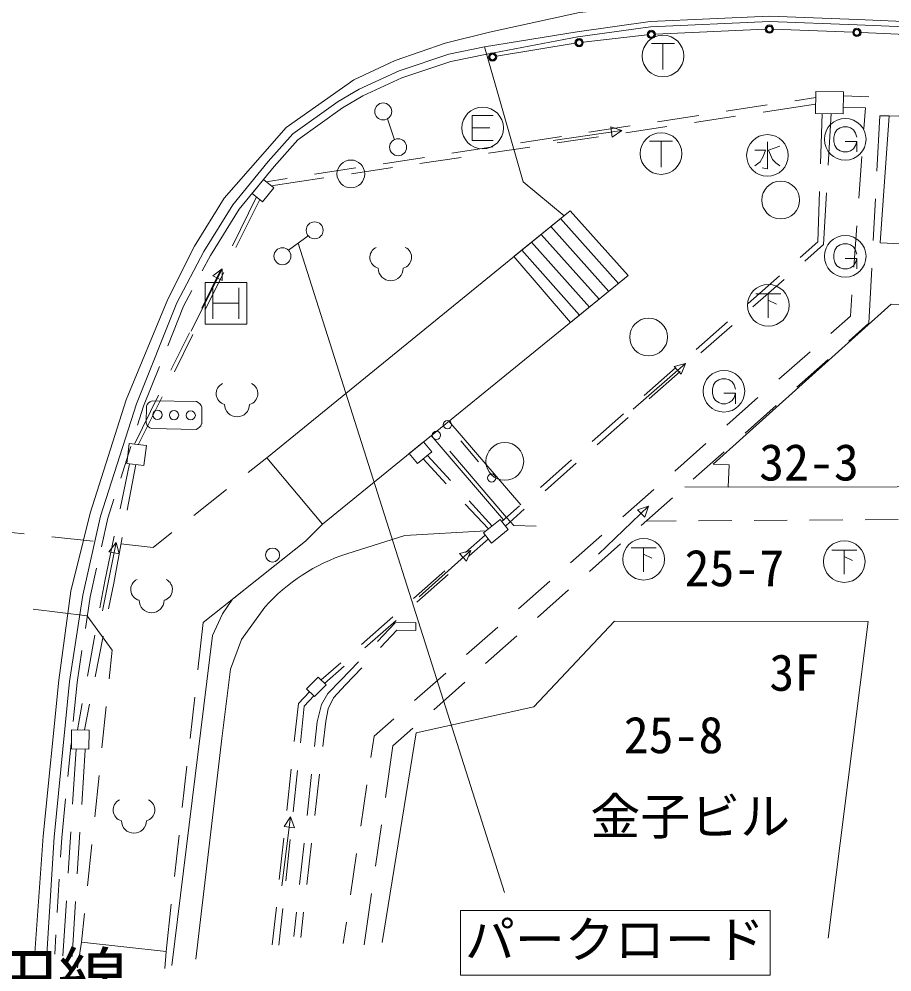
# Model space of a CAD drawing. Units: millimetres, scale not verified. Extents: x 40000 to 680000, y 20000 to 380000.
# Drawn here: x 420206 to 451657, y 229047 to 263384 of the extents above; entities that cross this region are included whole.
import ezdxf
from ezdxf.enums import TextEntityAlignment as Align

# ---------------------------------------------------------------- set-up
doc = ezdxf.new("R2010")
doc.units = ezdxf.units.MM
doc.header["$LTSCALE"] = 1000
for name, color, linetype, lineweight in [('M-BGD', 7, 'Continuous', 13), ('M-BGD-EXST', 7, 'Continuous', 13), ('M-BMK-OTRS', 5, 'Continuous', 13), ('M-STR-HTXT', 7, 'Continuous', 13), ('M-STR-STR1', 1, 'Continuous', 13), ('M-STR-STRC', 7, 'Continuous', 13)]:
    doc.layers.add(name, color=color, linetype=linetype, lineweight=lineweight)
doc.layers.add('M-BMK-HTXT', color=7, linetype='Continuous')
doc.styles.add('ＭＳ ゴシック', font='')
doc.styles.get('ＭＳ ゴシック').set_extended_font_data('MS Gothic')

msp = doc.modelspace()

# ---------------------------------------------------------------- linework, layer by layer
at = {"layer": 'M-BGD'}
for p, q in [((440536, 262551), (442838, 262812)), ((443137, 262836), (447094, 263014)), ((447393, 263015), (450244, 262908)), ((450544, 262896), (457490, 262602)), ((437415, 262042), (440239, 262509)), ((435766, 261857), (437056, 262123)), ((434003, 261266), (435766, 261857)), ((432592, 260611), (434003, 261266)), ((449908, 260619), (450820, 260583)), ((431857, 260179), (432592, 260611)), ((445683, 260061), (447166, 260288)), ((448907, 260314), (447013, 260031)), ((448155, 260439), (448910, 260555)), ((430248, 259037), (431857, 260179)), ((449140, 259979), (449080, 258167)), ((449465, 259975), (449358, 258116)), ((450699, 260188), (449902, 260194)), ((450644, 259427), (450699, 260188)), ((433730, 259037), (433482, 259792)), ((443212, 259682), (444695, 259909)), ((446024, 259882), (444541, 259660)), ((451114, 257905), (451219, 259895)), ((451219, 259895), (451554, 259899)), ((439450, 259013), (441925, 259363)), ((440741, 259304), (442224, 259531)), ((441528, 259497), (441925, 259363)), ((441580, 259125), (441528, 259497)), ((441925, 259363), (441580, 259125)), ((443552, 259512), (442068, 259289)), ((429394, 258074), (430248, 259037)), ((438270, 258926), (439752, 259153)), ((441079, 259141), (439596, 258919)), ((435799, 258548), (437281, 258775)), ((438607, 258770), (437123, 258548)), ((433327, 258169), (434810, 258396)), ((436135, 258400), (434651, 258177)), ((450466, 256933), (450573, 258429)), ((428137, 256532), (429394, 258074)), ((430856, 257791), (432339, 258018)), ((433662, 258029), (432179, 257806)), ((429113, 257524), (429868, 257640)), ((431190, 257658), (429296, 257374)), ((428767, 256975), (427894, 255208)), ((428880, 256882), (428023, 255152)), ((449047, 257167), (448987, 255355)), ((449300, 257117), (449192, 255258)), ((450983, 255409), (451062, 256907)), ((427104, 254867), (428137, 256532)), ((450288, 254439), (450395, 255935)), ((429909, 255054), (430621, 255577)), ((448987, 255355), (448349, 254791)), ((449192, 255258), (448521, 254665)), ((426807, 254306), (427104, 254867)), ((426413, 252138), (427520, 254379)), ((427451, 254312), (426786, 252967)), ((427579, 254256), (426913, 252912)), ((427186, 254126), (427520, 254379)), ((427522, 253960), (427186, 254126)), ((427520, 254379), (427522, 253960)), ((447601, 254128), (446477, 253134)), ((450826, 252421), (450931, 254410)), ((426910, 252392), (426910, 253892)), ((426910, 253892), (428410, 253892)), ((428410, 253892), (428410, 252392)), ((447772, 254002), (446649, 253008)), ((426134, 253038), (426432, 253599)), ((427192, 253704), (427192, 252579)), ((428129, 253704), (428129, 252579)), ((450162, 252680), (450216, 253442)), ((427192, 253142), (428129, 253142)), ((425562, 251605), (426134, 253038)), ((428410, 252392), (426910, 252392)), ((445728, 252471), (444605, 251477)), ((449455, 252057), (450162, 252680)), ((450102, 251778), (450826, 252421)), ((426343, 252071), (425679, 250726)), ((445900, 252345), (444776, 251351)), ((426469, 252016), (425803, 250672)), ((447580, 250403), (448705, 251396)), ((448233, 250118), (449354, 251114)), ((424693, 249430), (425265, 250862)), ((442334, 249330), (444217, 250974)), ((443856, 250814), (442733, 249820)), ((444028, 250688), (442904, 249694)), ((443811, 250869), (444217, 250974)), ((444058, 250586), (443811, 250869)), ((444217, 250974), (444058, 250586)), ((425236, 249829), (424363, 248063)), ((425360, 249776), (424503, 248046)), ((445706, 248750), (446830, 249742)), ((424475, 248746), (424693, 249430)), ((424796, 249429), (424786, 248829)), ((424999, 249625), (426599, 249599)), ((426786, 248796), (426796, 249396)), ((446363, 248458), (447485, 249454)), ((441984, 249158), (440861, 248164)), ((442155, 249031), (441032, 248037)), ((426583, 248599), (424983, 248625)), ((438283, 245882), (435695, 248892)), ((435055, 248372), (437662, 245333)), ((423869, 246840), (424233, 247984)), ((436755, 247423), (436119, 248189)), ((443831, 247096), (444956, 248088)), ((434924, 247662), (435749, 246758)), ((435732, 247814), (437767, 245426)), ((444494, 246798), (445616, 247794)), ((424186, 247355), (423844, 245729)), ((424411, 247328), (424107, 245685)), ((434763, 247531), (435601, 246638)), ((440112, 247501), (438989, 246507)), ((440283, 247375), (439160, 246381)), ((441956, 245442), (443081, 246434)), ((445752, 246513), (444195, 246532)), ((423409, 245394), (423627, 246078)), ((436285, 245908), (437122, 245015)), ((436423, 246019), (437248, 245116)), ((442625, 245138), (443746, 246134)), ((438240, 245844), (437602, 245280)), ((438411, 245718), (437740, 245124)), ((441084, 244097), (442890, 245826)), ((442489, 245702), (442890, 245826)), ((442749, 245432), (442489, 245702)), ((442890, 245826), (442749, 245432)), ((423178, 244371), (423409, 245394)), ((437767, 245426), (438034, 245137)), ((442802, 245295), (443887, 245301)), ((444687, 245306), (445887, 245312)), ((446687, 245317), (447887, 245324)), ((448687, 245328), (449887, 245335)), ((450687, 245339), (451887, 245346)), ((438034, 245137), (438834, 245112)), ((423215, 242064), (423703, 244516)), ((423638, 244750), (423296, 243124)), ((423446, 244184), (423703, 244516)), ((423925, 244702), (423622, 243060)), ((423703, 244516), (423813, 244111)), ((436297, 244160), (437002, 244782)), ((436414, 244031), (437118, 244651)), ((440081, 243788), (441206, 244781)), ((423813, 244111), (423446, 244184)), ((434627, 242561), (436482, 244237)), ((436079, 244125), (436482, 244237)), ((436482, 244237), (436330, 243846)), ((440756, 243478), (441877, 244474)), ((436330, 243846), (436079, 244125)), ((422770, 242569), (423001, 243591)), ((434422, 242506), (435547, 243498)), ((423296, 243124), (423120, 242168)), ((434540, 242377), (435665, 243369)), ((438206, 242135), (439331, 243127)), ((423622, 243060), (423435, 242129)), ((438886, 241818), (440008, 242814)), ((422595, 241420), (422770, 242569)), ((432548, 240852), (433672, 241844)), ((432665, 240723), (433790, 241715)), ((433123, 240952), (433756, 241622)), ((433756, 241622), (434503, 241635)), ((434507, 241355), (434503, 241635)), ((436331, 240481), (437456, 241473)), ((422938, 241185), (422667, 239710)), ((423238, 241149), (422943, 239678)), ((433234, 240741), (433812, 241363)), ((433812, 241363), (434507, 241355)), ((437017, 240157), (438139, 241154)), ((422299, 239480), (422474, 240629)), ((431092, 239568), (431798, 240190)), ((431212, 239441), (431915, 240061)), ((431805, 239555), (432437, 240225)), ((431974, 239387), (432553, 240009)), ((434456, 238827), (435581, 239819)), ((422159, 238074), (422299, 239480)), ((431337, 239075), (431805, 239555)), ((431537, 238920), (431974, 239387)), ((435148, 238497), (436269, 239493)), ((430272, 238719), (430673, 239146)), ((430485, 238619), (430824, 238996)), ((431101, 238681), (431337, 239075)), ((422485, 238726), (422309, 237770)), ((422746, 238698), (422560, 237767)), ((430123, 237352), (430272, 238719)), ((430953, 238057), (431101, 238681)), ((431349, 238530), (431537, 238920)), ((430344, 237298), (430485, 238619)), ((431255, 238084), (431349, 238530)), ((430856, 237170), (430953, 238057)), ((431149, 237166), (431255, 238084)), ((433000, 237542), (433706, 238166)), ((433676, 237190), (434400, 237833)), ((421962, 236084), (422080, 237278)), ((432885, 236775), (433000, 237542)), ((422259, 237079), (422133, 235098)), ((422590, 237056), (422464, 235076)), ((422592, 237074), (422590, 237056)), ((433409, 235338), (433676, 237190)), ((429854, 234867), (430016, 236358)), ((430079, 234812), (430238, 236303)), ((430583, 234685), (430747, 236176)), ((430862, 234683), (431034, 236173)), ((432516, 234303), (432738, 235786)), ((421743, 233882), (421883, 235288)), ((429678, 232150), (429990, 234631)), ((429757, 234282), (429990, 234631)), ((429990, 234631), (430129, 234235)), ((430129, 234235), (429757, 234282)), ((433052, 232863), (433266, 234348)), ((421702, 233185), (421743, 233882)), ((422069, 234100), (421974, 232603)), ((422401, 234078), (422305, 232581)), ((429584, 232381), (429746, 233873)), ((429813, 232326), (429972, 233818)), ((430310, 232200), (430474, 233691)), ((430574, 232199), (430747, 233689)), ((432147, 231830), (432369, 233314)), ((421583, 231189), (421654, 232387)), ((432642, 230021), (432909, 231874)), ((421910, 231605), (421784, 229623)), ((422242, 231583), (422115, 229602)), ((429328, 230020), (429477, 231387)), ((429565, 230011), (429707, 231332)), ((430103, 230319), (430201, 231206)), ((430353, 230288), (430459, 231206)), ((431885, 230074), (432000, 230841)), ((421493, 229693), (421535, 230390))]:
    msp.add_line(p, q, dxfattribs=at)
for points in [[(436981, 262387), (440313, 262922), (442944, 263291), (447242, 263485), (450413, 263365), (457037, 263078), (463780, 262811), (475048, 262395), (478794, 262236)], [(437056, 262123), (440341, 262740), (442961, 263108), (447242, 263301), (450405, 263181), (457029, 262895), (463773, 262627), (475041, 262212), (478787, 262053)], [(421203, 229685), (421471, 233906), (422028, 239514), (422501, 242619), (423145, 245466), (424435, 249522), (425886, 253153), (426867, 255004), (427914, 256691), (429186, 258251), (430065, 259242), (431709, 260408), (432465, 260853), (433902, 261521), (435694, 262121), (436981, 262387)], [(436981, 262387), (438374, 257516), (439845, 256298)], [(425708, 229282), (427178, 241166), (427534, 241951), (427899, 242484), (430524, 244570), (431137, 245187)], [(432012, 244119), (434103, 244770), (437028, 244939)], [(420769, 229737), (421081, 233940), (421639, 239560), (422066, 242773), (422527, 244611)], [(429063, 242194), (428222, 241031), (427828, 239960), (427514, 237454), (426576, 229504)], [(433285, 230110), (434519, 237669), (438754, 238606), (441656, 241686), (450797, 241674), (449356, 230259)]]:
    msp.add_lwpolyline(points, dxfattribs=at)
for points in [[(448912, 260776), (449909, 260764), (449900, 259969), (448903, 259982)], [(445216, 247345), (445793, 247317), (445752, 246513), (457933, 246535), (459863, 259608), (451554, 259899), (451238, 255317), (458872, 254948), (458549, 252861), (451635, 253111)], [(429019, 257601), (429388, 257299), (428981, 256800), (428611, 257102)], [(424175, 248085), (424793, 248012), (424707, 247292), (424089, 247366)], [(434780, 248148), (434268, 247732), (434563, 247368), (435076, 247785)], [(437228, 244502), (437835, 244990), (437543, 245353), (436936, 244865)], [(430984, 239675), (430565, 239253), (430850, 238971), (431268, 239393)], [(422100, 237774), (422728, 237764), (422717, 237072), (422090, 237081)]]:
    msp.add_lwpolyline(points, close=True, dxfattribs=at)
for centre, radius in [((447243, 263021), 150), ((447243, 263021), 120), ((447243, 263021), 100), ((450394, 262902), 150), ((450394, 262902), 120), ((440387, 262534), 150), ((442987, 262829), 150), ((442987, 262829), 120), ((442987, 262829), 100), ((450394, 262902), 100), ((440387, 262534), 120), ((440387, 262534), 100), ((437267, 262017), 150), ((437267, 262017), 120), ((437267, 262017), 100), ((433328, 260055), 305), ((433863, 258763), 305), ((432162, 257804), 500), ((447648, 256861), 681), ((430857, 255771), 305), ((429694, 254838), 305), ((442889, 251925), 681), ((425191, 249122), 167), ((425791, 249112), 167), ((426391, 249103), 167), ((435640, 248767), 150), ((435246, 248385), 150), ((437707, 247444), 681), ((437234, 246846), 150), ((429342, 244070), 253)]:
    msp.add_circle(centre, radius, dxfattribs=at)
for centre, radius, start, end in [((433251, 254795), 402, 116.087, 255.3342), ((433947, 254795), 402, 284.6658, 63.913), ((433599, 254406), 450, 180, 0), ((427713, 249888), 402, 116.087, 255.3342), ((428409, 249888), 402, 284.6658, 63.913), ((425084, 249335), 302, 106.1915, 161.9403), ((426491, 249298), 320, 17.8625, 70.2693), ((428061, 249499), 450, 180, 0), ((425082, 248919), 310, 196.8853, 251.2465), ((426486, 248902), 318, 287.6361, 340.4957), ((434165, 237598), 6867, 108.2691, 137.9864), ((424633, 242830), 402, 116.087, 255.3342), ((425329, 242830), 402, 284.6658, 63.913), ((424981, 242441), 450, 180, 0), ((423997, 234885), 402, 116.087, 255.3342), ((424694, 234885), 402, 284.6658, 63.913), ((424346, 234496), 450, 180, 0)]:
    msp.add_arc(centre, radius, start, end, dxfattribs=at)
at = {"layer": 'M-BGD-EXST'}
for p, q in [((442995, 262503), (443820, 262503)), ((443407, 262503), (443407, 261566)), ((437284, 259908), (436534, 259908)), ((436534, 259908), (436534, 259008)), ((436534, 259458), (437172, 259458)), ((449600, 259276), (449563, 259126)), ((449675, 259388), (449600, 259276)), ((449788, 259463), (449675, 259388)), ((449900, 259501), (449788, 259463)), ((450050, 259501), (449900, 259501)), ((450163, 259463), (450050, 259501)), ((450275, 259388), (450163, 259463)), ((450350, 259276), (450275, 259388)), ((450388, 259126), (450350, 259276)), ((436534, 259008), (437284, 259008)), ((442926, 258986), (443751, 258986)), ((443338, 258986), (443338, 258048)), ((447171, 258957), (447171, 257982)), ((449563, 259126), (449563, 258976)), ((449563, 258976), (449600, 258826)), ((449975, 258976), (450388, 258976)), ((450350, 258826), (450388, 258976)), ((450388, 258976), (450388, 258601)), ((446721, 258657), (447096, 258657)), ((447096, 258657), (447021, 258432)), ((447621, 258807), (447209, 258657)), ((447209, 258657), (447359, 258319)), ((449600, 258826), (449675, 258713)), ((449675, 258713), (449788, 258638)), ((449788, 258638), (449900, 258601)), ((449900, 258601), (450050, 258601)), ((450050, 258601), (450163, 258638)), ((450163, 258638), (450275, 258713)), ((450275, 258713), (450350, 258826)), ((446909, 258244), (446721, 258094)), ((447021, 258432), (446909, 258244)), ((447359, 258319), (447471, 258207)), ((447171, 257982), (446984, 258019)), ((447471, 258207), (447621, 258094)), ((449675, 255172), (449600, 255059)), ((449788, 255247), (449675, 255172)), ((449900, 255284), (449788, 255247)), ((450050, 255284), (449900, 255284)), ((450163, 255247), (450050, 255284)), ((450275, 255172), (450163, 255247)), ((450350, 255059), (450275, 255172)), ((449600, 255059), (449563, 254909)), ((449563, 254909), (449563, 254759)), ((450388, 254909), (450350, 255059)), ((449563, 254759), (449600, 254609)), ((449600, 254609), (449675, 254497)), ((449675, 254497), (449788, 254422)), ((449975, 254759), (450388, 254759)), ((450163, 254422), (450275, 254497)), ((450275, 254497), (450350, 254609)), ((450350, 254609), (450388, 254759)), ((450388, 254759), (450388, 254384)), ((449788, 254422), (449900, 254384)), ((449900, 254384), (450050, 254384)), ((450050, 254384), (450163, 254422)), ((446752, 253481), (447652, 253481)), ((447202, 253481), (447202, 252619)), ((447202, 253256), (447502, 253106)), ((445416, 250386), (445303, 250311)), ((445528, 250424), (445416, 250386)), ((445678, 250424), (445528, 250424)), ((445791, 250386), (445678, 250424)), ((445903, 250311), (445791, 250386)), ((445228, 250199), (445191, 250049)), ((445191, 250049), (445191, 249899)), ((445303, 250311), (445228, 250199)), ((445978, 250199), (445903, 250311)), ((446016, 250049), (445978, 250199)), ((445191, 249899), (445228, 249749)), ((445228, 249749), (445303, 249636)), ((445303, 249636), (445416, 249561)), ((445603, 249899), (446016, 249899)), ((445791, 249561), (445903, 249636)), ((445903, 249636), (445978, 249749)), ((445978, 249749), (446016, 249899)), ((446016, 249899), (446016, 249524)), ((445416, 249561), (445528, 249524)), ((445528, 249524), (445678, 249524)), ((445678, 249524), (445791, 249561)), ((442261, 244331), (443161, 244331)), ((442711, 244331), (442711, 243469)), ((449489, 244248), (450389, 244248)), ((449939, 244248), (449939, 243386)), ((442711, 244106), (443011, 243956)), ((449939, 244023), (450239, 243873))]:
    msp.add_line(p, q, dxfattribs=at)
for centre in [(443407, 262053), (436909, 259458), (449975, 259051), (443338, 258536), (447171, 258469), (449975, 254834), (447202, 253069), (445603, 249974), (442711, 243919), (449939, 243836)]:
    msp.add_circle(centre, 750, dxfattribs=at)
at = {"layer": 'M-BMK-OTRS'}
msp.add_lwpolyline([(422527, 244611), (422768, 245573), (424067, 249657), (425571, 253286), (426525, 255195), (427598, 256924), (428975, 258504), (429834, 259475), (432268, 261194), (433762, 261887), (435555, 262511), (437151, 262912), (440396, 263617), (443963, 263968), (447528, 264106), (455756, 263725), (471623, 263011), (514632, 261470)], dxfattribs=at)
at = {"layer": 'M-STR-HTXT'}
msp.add_line((430260, 255312), (437703, 231907), dxfattribs=at)
at = {"layer": 'M-STR-STR1'}
for p, q in [((439716, 256193), (441803, 253856)), ((439367, 255909), (441453, 253572)), ((439018, 255625), (441104, 253288)), ((438668, 255340), (440754, 253004)), ((438319, 255056), (440405, 252719)), ((429130, 247578), (428459, 247047)), ((427675, 246427), (426499, 245496)), ((430524, 244570), (431137, 245187)), ((420396, 244835), (419229, 244959)), ((425714, 244876), (425043, 244345)), ((422882, 244573), (421390, 244730)), ((429073, 243417), (430524, 244570)), ((425043, 244345), (423877, 244468)), ((426839, 241642), (428290, 242795)), ((420720, 242114), (422665, 241877)), ((422665, 241877), (423562, 240644)), ((426647, 239938), (426839, 241642)), ((423562, 240644), (423453, 239608)), ((426366, 237454), (426535, 238944)), ((423349, 238614), (423193, 237122)), ((426086, 234970), (426254, 236460)), ((423088, 236128), (422932, 234636)), ((425806, 232485), (425974, 233976)), ((422828, 233641), (422672, 232149)), ((425501, 229788), (425693, 231492)), ((422567, 231155), (422459, 230119))]:
    msp.add_line(p, q, dxfattribs=at)
for points in [[(429130, 247578), (431137, 245187), (442153, 254140), (440066, 256478)], [(440066, 256478), (442153, 254140), (440072, 252449), (438034, 254824)]]:
    msp.add_lwpolyline(points, close=True, dxfattribs=at)
msp.add_lwpolyline([(422309, 229190), (422459, 230119), (425501, 229788), (425458, 229169)], dxfattribs=at)
at = {"layer": 'M-STR-STRC'}
msp.add_lwpolyline([(436114, 231265), (447274, 231265), (447274, 228925), (436114, 228925)], close=True, dxfattribs=at)

# ---------------------------------------------------------------- texts
at = {"layer": 'M-BGD', "style": 'ＭＳ ゴシック'}
for s, p in [('3F', (448137, 239837)), ('金子ビル', (444390, 234655))]:
    msp.add_text(s, height=1320, dxfattribs=at).set_placement(p, align=Align.MIDDLE_CENTER)
at = {"layer": 'M-BMK-HTXT', "style": 'ＭＳ ゴシック'}
for s, height, p in [('32-3', 1320, (448668, 246358)), ('25-7', 1320, (445981, 242549)), ('25-8', 1320, (443790, 236532)), ('一般県道厳島早間田線', 1833, (411606, 227321))]:
    msp.add_text(s, height=height, dxfattribs=at).set_placement(p, align=Align.BOTTOM_CENTER)
at = {"layer": 'M-STR-STRC', "style": 'ＭＳ ゴシック'}
msp.add_text('パークロード', height=1320, dxfattribs=at).set_placement((441671, 229160), align=Align.BOTTOM_CENTER)

doc.saveas('drawing.dxf')
